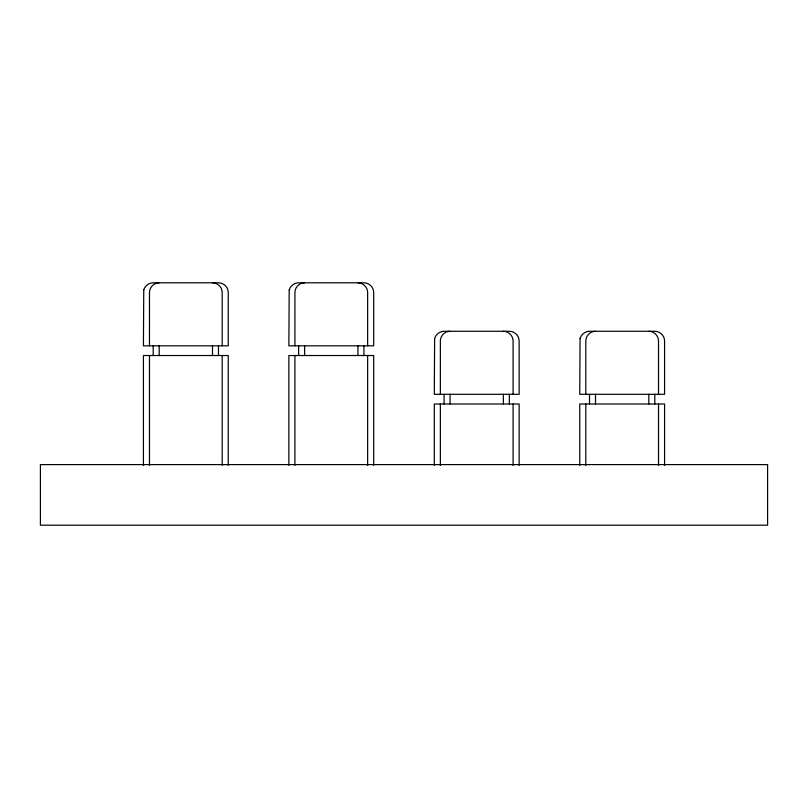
<?xml version="1.0" encoding="UTF-8"?>
<svg xmlns="http://www.w3.org/2000/svg" width="808" height="808" viewBox="0 0 808 808"><rect width="100%" height="100%" fill="white"/><g stroke="black" fill="none" stroke-linecap="round" stroke-linejoin="round"><path stroke-width="1.21" d="M159.176 282.8C153.985 282.77 149.45 287.305 149.48 292.496L149.48 345.824M304.616 282.8C299.425 282.77 294.89 287.305 294.92 292.496L294.92 345.824M450.056 331.28C444.865 331.25 440.33 335.785 440.36 340.976L440.36 394.304M595.496 331.28C590.305 331.25 585.77 335.785 585.8 340.976L585.8 394.304M357.944 282.8C363.135 282.77 367.67 287.305 367.64 292.496L367.64 345.824M648.824 331.28C654.015 331.25 658.55 335.785 658.52 340.976L658.52 394.304M212.504 282.8C217.695 282.77 222.23 287.305 222.2 292.496L222.2 345.824M503.384 331.28C508.575 331.25 513.11 335.785 513.08 340.976L513.08 394.304M664.58 465.438L664.58 404L579.74 404L579.74 465.438M658.52 404L658.52 465.438M654.803 394.304L654.803 404M648.824 394.304L648.824 404M595.496 394.304L595.496 404M589.517 394.304L589.517 404M585.8 404L585.8 465.438M519.14 465.438L519.14 404L434.3 404L434.3 465.438M513.08 404L513.08 465.438M509.363 394.304L509.363 404M503.384 394.304L503.384 404M450.056 394.304L450.056 404M444.077 394.304L444.077 404M440.36 404L440.36 465.438M373.7 465.358L373.7 355.52L288.86 355.52L288.86 465.358M367.64 355.52L367.64 465.358M363.923 345.824L363.923 355.52M357.944 345.824L357.944 355.52M304.616 345.824L304.616 355.52M298.637 345.824L298.637 355.52M294.92 355.52L294.92 465.358M228.26 465.358L228.26 355.52L143.42 355.52L143.42 465.358M222.2 355.52L222.2 465.358M218.483 345.824L218.483 355.52M212.504 345.824L212.504 355.52M159.176 345.824L159.176 355.52M153.197 345.824L153.197 355.52M149.48 355.52L149.48 465.358M143.753 289.991L143.42 345.824L228.26 345.824L228.26 292.496C228.29 287.274 223.685 282.76 218.483 282.8L153.197 282.8C148.894 282.82 144.905 285.83 143.753 289.991M289.193 289.991L288.86 345.824L373.7 345.824L373.7 292.496C373.73 287.274 369.125 282.76 363.923 282.8L298.637 282.8C294.334 282.82 290.345 285.83 289.193 289.991M434.633 338.471L434.3 394.304L519.14 394.304L519.14 340.976C519.17 335.754 514.565 331.24 509.363 331.28L444.077 331.28C439.774 331.3 435.785 334.31 434.633 338.471M580.073 338.471L579.74 394.304L664.58 394.304L664.58 340.976C664.61 335.754 660.005 331.24 654.803 331.28L589.517 331.28C585.214 331.3 581.225 334.31 580.073 338.471M767.6 464.6L40.4 464.6L40.4 525.2L767.6 525.2L767.6 464.6"/></g></svg>
